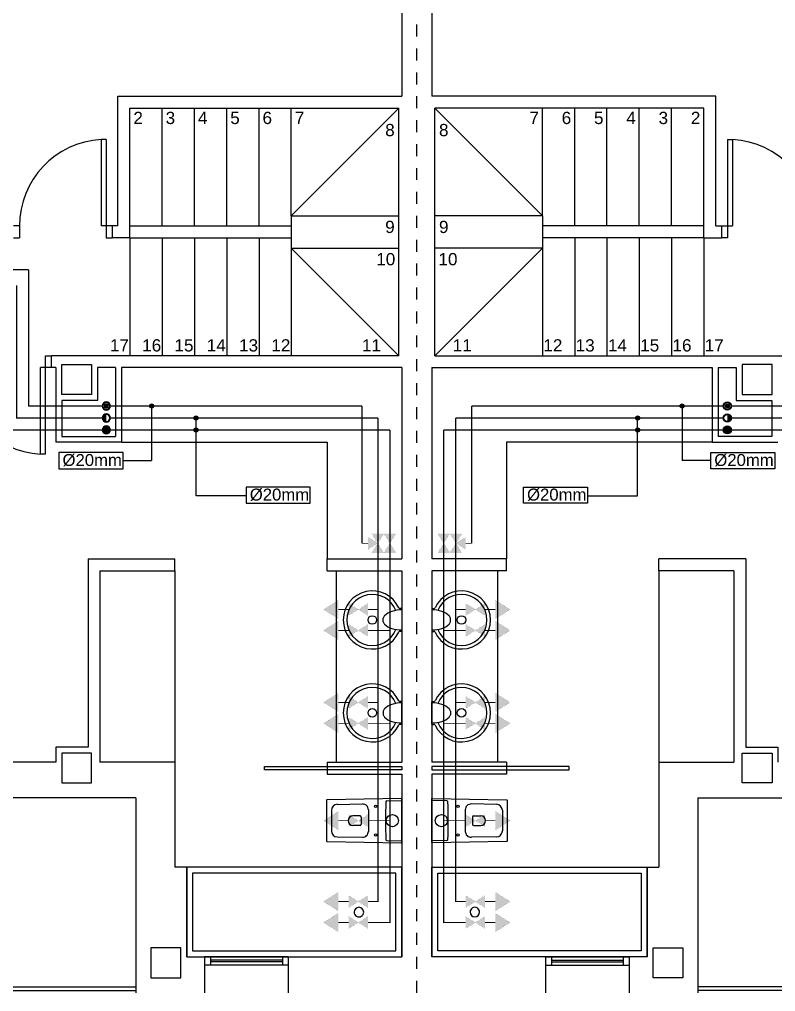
# Model space of a CAD drawing. Header units: millimetres. Extents: x 441156 to 441876, y 4514765 to 4515211.
# Drawn here: x 441442.66 to 441448.98, y 4515173.78 to 4515181.91 of the extents above; entities that cross this region are included whole.
import ezdxf
from ezdxf.enums import TextEntityAlignment as Align

# ---------------------------------------------------------------- set-up
doc = ezdxf.new("R2010")
doc.units = ezdxf.units.MM
doc.linetypes.add('CONTINUA', pattern=[0])
doc.linetypes.add('RAYITAS', pattern=[0.375, 0.25, -0.125])
for name, color, linetype in [('01_mono PRIMERA', 2, 'Continuous'), ('01_proyección', 4, 'RAYITAS'), ('01_textos', 7, 'Continuous'), ('INGIN CLIMATIZACION TEXTO', 7, 'Continuous'), ('INGIN FONTANERIA ACS', 10, 'Continuous'), ('INGIN FONTANERIA AGUA FRIA', 150, 'Continuous')]:
    doc.layers.add(name, color=color, linetype=linetype)
doc.styles.add('NIEVES2', font='sanss___.ttf')

# ---------------------------------------------------------------- blocks, each defined once
blk = doc.blocks.new('A$C065C7C63')
at = {"layer": '01_mono PRIMERA', "color": 254}
for p, q in [((9.7322, 12.075, 0), (9.7322, 10.5, 0)), ((9.9822, 12.075, 0), (9.9822, 10.5, 0)), ((7.3572, 10.5, 0), (9.7322, 10.5, 0)), ((7.3572, 9.415, 0), (7.3572, 10.5, 0)), ((12.3572, 10.5, 0), (9.9822, 10.5, 0)), ((12.3572, 9.415, 0), (12.3572, 10.5, 0)), ((7.4572, 10.4, 0), (9.7072, 10.4, 0)), ((7.4572, 9.315, 0), (7.4572, 10.4, 0)), ((7.7272, 9.415, 0), (7.7272, 10.4, 0)), ((7.9972, 9.415, 0), (7.9972, 10.4, 0)), ((8.2672, 9.415, 0), (8.2672, 10.4, 0)), ((8.5372, 9.415, 0), (8.5372, 10.4, 0)), ((8.8072, 9.5, 0), (8.8072, 10.4, 0)), ((8.8072, 9.5, 0), (9.7072, 10.4, 0)), ((9.7072, 8.33, 0), (9.7072, 10.4, 0)), ((12.2572, 10.4, 0), (10.0072, 10.4, 0)), ((10.9072, 9.5, 0), (10.0072, 10.4, 0)), ((10.0072, 8.33, 0), (10.0072, 10.4, 0)), ((10.9072, 9.5, 0), (10.9072, 10.4, 0)), ((11.1772, 9.415, 0), (11.1772, 10.4, 0)), ((11.4472, 9.415, 0), (11.4472, 10.4, 0)), ((11.7172, 9.415, 0), (11.7172, 10.4, 0)), ((11.9872, 9.415, 0), (11.9872, 10.4, 0)), ((12.2572, 9.315, 0), (12.2572, 10.4, 0)), ((7.2586, 10.1388, 0), (7.2171, 10.1388, 0)), ((7.2171, 10.1388, 0), (7.2171, 9.415, 0)), ((7.2586, 10.1388, 0), (7.2586, 9.315, 0)), ((12.4559, 10.1388, 0), (12.4973, 10.1388, 0)), ((12.4559, 10.1388, 0), (12.4559, 9.315, 0)), ((12.4973, 10.1388, 0), (12.4973, 9.415, 0)), ((8.8072, 9.5, 0), (8.8072, 8.33, 0)), ((8.8072, 9.5, 0), (9.7072, 9.5, 0)), ((10.9072, 9.5, 0), (10.0072, 9.5, 0)), ((10.9072, 9.5, 0), (10.9072, 8.33, 0)), ((6.5336, 9.415, 0), (6.4836, 9.415, 0)), ((6.5336, 9.415, 0), (6.5336, 9.315, 0)), ((7.3086, 9.415, 0), (7.2171, 9.415, 0)), ((7.3572, 9.415, 0), (7.3086, 9.415, 0)), ((7.3086, 9.415, 0), (7.3086, 9.315, 0)), ((7.4572, 9.415, 0), (8.8072, 9.415, 0)), ((12.2572, 9.415, 0), (10.9072, 9.415, 0)), ((12.3572, 9.415, 0), (12.4059, 9.415, 0)), ((12.4059, 9.415, 0), (12.4059, 9.315, 0)), ((12.4059, 9.415, 0), (12.4973, 9.415, 0)), ((6.4836, 9.315, 0), (6.5336, 9.315, 0)), ((7.2586, 9.315, 0), (7.3086, 9.315, 0)), ((7.4572, 9.315, 0), (7.3085, 9.315, 0)), ((7.4572, 9.315, 0), (7.4572, 8.33, 0)), ((7.4572, 9.315, 0), (8.8072, 9.315, 0)), ((7.7272, 9.315, 0), (7.7272, 8.33, 0)), ((7.9972, 9.315, 0), (7.9972, 8.33, 0)), ((8.2672, 9.315, 0), (8.2672, 8.33, 0)), ((8.5372, 9.315, 0), (8.5372, 8.33, 0)), ((8.8072, 9.315, 0), (8.8072, 9.23, 0)), ((10.9072, 9.315, 0), (10.9072, 9.23, 0)), ((12.2572, 9.315, 0), (10.9072, 9.315, 0)), ((11.1772, 9.315, 0), (11.1772, 8.33, 0)), ((11.4472, 9.315, 0), (11.4472, 8.33, 0)), ((11.7172, 9.315, 0), (11.7172, 8.33, 0)), ((11.9872, 9.315, 0), (11.9872, 8.33, 0)), ((12.2572, 9.315, 0), (12.2572, 8.33, 0)), ((12.2572, 9.315, 0), (12.4059, 9.315, 0)), ((12.4559, 9.315, 0), (12.4059, 9.315, 0)), ((8.8072, 9.23, 0), (9.7072, 9.23, 0)), ((8.8072, 9.23, 0), (9.7072, 8.33, 0)), ((10.9072, 9.23, 0), (10.0072, 9.23, 0)), ((10.9072, 9.23, 0), (10.0072, 8.33, 0)), ((6.751, 7.5062, 0), (6.751, 8.33, 0)), ((6.751, 8.33, 0), (6.801, 8.33, 0)), ((9.7072, 8.33, 0), (6.801, 8.33, 0)), ((6.801, 8.23, 0), (6.801, 8.33, 0)), ((10.0072, 8.33, 0), (12.9135, 8.33, 0)), ((6.801, 8.23, 0), (6.7096, 8.23, 0)), ((6.7096, 7.5062, 0), (6.7096, 8.23, 0)), ((6.8372, 8.23, 0), (6.801, 8.23, 0)), ((6.8372, 8.23, 0), (6.8372, 7.605, 0)), ((7.3372, 8.23, 0), (7.1872, 8.23, 0)), ((7.1872, 8.23, -0.0001), (7.1872, 7.955, 0)), ((7.3372, 8.23, 0), (7.3372, 7.655, 0)), ((9.7322, 8.23, 0), (7.3872, 8.23, 0)), ((7.3872, 8.23, 0), (7.3872, 7.605, 0)), ((9.7322, 8.23, 0), (9.7322, 6.63, 0)), ((9.9822, 8.23, 0), (9.9822, 6.63, 0)), ((9.9822, 8.23, 0), (12.3272, 8.23, 0)), ((12.3272, 8.23, 0), (12.3272, 7.605, 0)), ((12.3772, 8.23, 0), (12.5272, 8.23, 0)), ((12.3772, 8.23, 0), (12.3772, 7.655, 0)), ((12.5272, 8.23, -0.0001), (12.5272, 7.955, 0)), ((7.1872, 7.955, 0), (6.8872, 7.955, 0)), ((6.8872, 7.955, 0), (6.8872, 7.655, 0)), ((12.5272, 7.955, 0), (12.8272, 7.955, 0)), ((12.8272, 7.955, 0), (12.8272, 7.655, 0)), ((6.8872, 7.655, 0), (7.3372, 7.655, 0)), ((12.8272, 7.655, 0), (12.3772, 7.655, 0)), ((7.3872, 7.605, 0), (6.8372, 7.605, 0)), ((7.3872, 7.605, 0), (9.1072, 7.605, 0)), ((9.1072, 7.605, 0), (9.1072, 6.63, 0)), ((10.6072, 7.605, 0), (10.6072, 6.63, 0)), ((12.3272, 7.605, 0), (10.6072, 7.605, 0)), ((12.3272, 7.605, 0), (12.8772, 7.605, 0)), ((6.751, 7.5062, 0), (6.7096, 7.5062, 0)), ((7.1072, 6.63, 0), (7.8322, 6.63, 0)), ((7.8322, 6.53, 0), (7.8322, 6.63, 0)), ((9.1072, 6.63, 0), (9.7322, 6.63, 0)), ((9.1072, 6.53, 0), (9.1072, 6.63, 0)), ((10.6072, 6.63, 0), (9.9822, 6.63, 0)), ((10.6072, 6.53, 0), (10.6072, 6.63, 0)), ((12.6072, 6.63, 0), (11.8822, 6.63, 0)), ((11.8822, 6.53, 0), (11.8822, 6.63, 0)), ((7.2072, 6.53, 0), (7.2072, 4.93, 0)), ((7.2072, 6.53, 0), (7.8322, 6.53, 0)), ((7.8322, 6.53, 0), (7.8322, 4.93, 0)), ((9.1072, 6.53, 0), (9.7322, 6.53, 0)), ((9.1822, 6.53, 0), (9.1822, 4.93, 0)), ((9.7322, 6.53, 0), (9.7322, 4.93, 0)), ((9.9822, 6.53, 0), (9.9822, 4.93, 0)), ((9.9822, 6.53, 0), (9.9822, 4.93, 0)), ((10.6072, 6.53, 0), (9.9822, 6.53, 0)), ((10.5322, 6.53, 0), (10.5322, 4.93, 0)), ((11.8822, 6.53, 0), (11.8822, 4.93, 0)), ((12.5072, 6.53, 0), (11.8822, 6.53, 0)), ((12.5072, 6.53, 0), (12.5072, 4.93, 0)), ((9.7298, 6.2155, 0), (9.7154, 6.2147, 0)), ((9.7322, 6.2128, 0), (9.7322, 6.0248, 0)), ((9.9822, 6.2128, 0), (9.9822, 6.0248, 0)), ((9.9846, 6.2155, 0), (9.9991, 6.2147, 0)), ((9.5754, 6.1037, 0), (9.5753, 6.1339, 0)), ((10.139, 6.1037, 0), (10.1391, 6.1339, 0)), ((9.7298, 6.0221, 0), (9.7154, 6.0229, 0)), ((9.9846, 6.0221, 0), (9.9991, 6.0229, 0)), ((9.7298, 5.4379, 0), (9.7154, 5.4371, 0)), ((9.7322, 5.2472, 0), (9.7322, 5.4352, 0)), ((9.9822, 5.2472, 0), (9.9822, 5.4352, 0)), ((9.9846, 5.4379, 0), (9.9991, 5.4371, 0)), ((9.5754, 5.3563, 0), (9.5753, 5.3261, 0)), ((10.139, 5.3563, 0), (10.1391, 5.3261, 0)), ((9.7298, 5.2445, 0), (9.7154, 5.2453, 0)), ((9.9846, 5.2445, 0), (9.9991, 5.2453, 0)), ((6.8372, 4.93, 0), (6.4072, 4.93, 0)), ((7.8322, 4.93, 0), (7.2072, 4.93, 0)), ((7.8322, 4.93, 0), (7.8322, 4.05, 0)), ((9.1072, 4.93, 0), (9.7322, 4.93, 0)), ((9.1072, 4.93, 0), (9.1072, 4.8939, 0)), ((9.1072, 4.8939, 0), (9.1072, 4.866, 0)), ((10.6072, 4.93, 0), (9.9822, 4.93, 0)), ((10.6072, 4.93, 0), (10.6072, 4.8939, 0)), ((10.6072, 4.8939, 0), (10.6072, 4.866, 0)), ((11.8822, 4.93, 0), (12.5072, 4.93, 0)), ((11.8822, 4.93, 0), (11.8822, 4.05, 0)), ((9.1072, 4.866, 0), (9.1072, 4.83, 0)), ((9.1072, 4.83, 0), (9.7322, 4.83, 0)), ((9.7322, 4.83, 0), (9.7322, 3.3, 0)), ((9.9822, 4.83, 0), (9.9822, 3.3, 0)), ((10.6072, 4.83, 0), (9.9822, 4.83, 0)), ((10.6072, 4.866, 0), (10.6072, 4.83, 0)), ((7.5072, 4.63, 0), (6.4072, 4.63, 0)), ((7.5072, 4.63, 0), (7.5072, 3, 0)), ((9.1914, 4.5763, 0), (9.4014, 4.5796, 0)), ((9.6054, 4.606, 0), (9.7323, 4.6081, 0)), ((10.1091, 4.606, 0), (9.9821, 4.6081, 0)), ((10.523, 4.5763, 0), (10.313, 4.5796, 0)), ((12.2072, 4.63, 0), (13.3072, 4.63, 0)), ((12.2072, 4.63, 0), (12.2072, 3, 0)), ((9.1422, 4.5264, 0), (9.1422, 4.3536, 0)), ((9.3822, 4.48, 0), (9.3222, 4.48, 0)), ((9.4522, 4.5296, 0), (9.4522, 4.3504, 0)), ((10.2622, 4.5296, 0), (10.2622, 4.3504, 0)), ((10.3322, 4.48, 0), (10.3922, 4.48, 0)), ((10.5722, 4.5264, 0), (10.5722, 4.3536, 0)), ((9.3822, 4.4, 0), (9.3222, 4.4, 0)), ((9.3922, 4.47, 0), (9.3922, 4.41, 0)), ((10.3222, 4.47, 0), (10.3222, 4.41, 0)), ((10.3322, 4.4, 0), (10.3922, 4.4, 0)), ((9.1914, 4.3036, 0), (9.4014, 4.3004, 0)), ((9.6054, 4.274, 0), (9.7323, 4.2719, 0)), ((10.1091, 4.274, 0), (9.9821, 4.2719, 0)), ((10.523, 4.3036, 0), (10.313, 4.3004, 0)), ((7.9322, 3.3, 0), (8.0822, 3.3, 0)), ((8.7822, 3.3, 0), (8.0822, 3.3, 0)), ((8.0822, 3.3, 0), (8.0822, 3, 0)), ((8.1322, 3.3, 0), (8.1322, 3.23, 0)), ((8.7322, 3.272, 0), (8.1322, 3.272, 0)), ((8.7322, 3.258, 0), (8.1322, 3.258, 0)), ((8.7322, 3.3, 0), (8.7322, 3.23, 0)), ((8.7822, 3.3, 0), (9.7322, 3.3, 0)), ((8.7822, 3.3, 0), (8.7822, 3, 0)), ((10.9322, 3.3, 0), (9.9822, 3.3, 0)), ((10.9322, 3.3, 0), (10.9322, 3, 0)), ((10.9322, 3.3, 0), (11.6322, 3.3, 0)), ((10.9822, 3.3, 0), (10.9822, 3.23, 0)), ((10.9822, 3.272, 0), (11.5822, 3.272, 0)), ((10.9822, 3.258, 0), (11.5822, 3.258, 0)), ((11.5822, 3.3, 0), (11.5822, 3.23, 0)), ((11.6322, 3.3, 0), (11.6322, 3, 0)), ((11.7822, 3.3, 0), (11.6322, 3.3, 0)), ((8.7822, 3.23, 0), (8.0822, 3.23, 0)), ((10.9322, 3.23, 0), (11.6322, 3.23, 0)), ((2.0272, 3.02, 0), (7.5072, 3.02, 0)), ((2.0572, 3.05, 0), (7.5072, 3.05, 0)), ((17.6572, 3.05, 0), (12.2072, 3.05, 0)), ((17.6872, 3.02, 0), (12.2072, 3.02, 0))]:
    blk.add_line(p, q, dxfattribs=at)
for points in [[(7.1371, 8.005), (6.8871, 8.005), (6.8871, 8.255), (7.1371, 8.255), (7.1371, 8.005)], [(12.5774, 8.005), (12.8274, 8.005), (12.8274, 8.255), (12.5774, 8.255), (12.5774, 8.005)], [(6.8871, 4.755), (7.1371, 4.755), (7.1371, 5.005), (6.8871, 5.005), (6.8871, 4.755)], [(12.8274, 4.755), (12.5774, 4.755), (12.5774, 5.005), (12.8274, 5.005), (12.8274, 4.755)], [(7.6322, 3.125), (7.8822, 3.125), (7.8822, 3.375), (7.6322, 3.375), (7.6322, 3.125)], [(12.0822, 3.125), (11.8322, 3.125), (11.8322, 3.375), (12.0822, 3.375), (12.0822, 3.125)]]:
    blk.add_lwpolyline(points, close=True, dxfattribs=at)
for points in [[(7.1072, 6.63), (7.1072, 5.055), (6.8371, 5.055), (6.8371, 4.93)], [(12.6072, 6.63), (12.6072, 5.055), (12.8774, 5.055), (12.8774, 4.93)], [(7.9322, 3.3), (7.9322, 4.05), (7.8322, 4.05)], [(11.7822, 3.3), (11.7822, 4.05), (11.8822, 4.05)]]:
    blk.add_lwpolyline(points, dxfattribs=at)
at = {"layer": '01_mono PRIMERA', "color": 254, "elevation": 0}
for points in [[(8.5822, 4.8939), (9.7322, 4.8939), (9.7322, 4.866), (8.5822, 4.866)], [(11.1322, 4.8939), (9.9822, 4.8939), (9.9822, 4.866), (11.1322, 4.866)], [(9.7322, 4.05), (7.9322, 4.05), (7.9322, 3.3), (9.7322, 3.3)], [(9.6822, 4), (7.9822, 4), (7.9822, 3.35), (9.6822, 3.35)], [(9.9822, 4.05), (11.7822, 4.05), (11.7822, 3.3), (9.9822, 3.3)], [(10.0322, 4), (11.7322, 4), (11.7322, 3.35), (10.0322, 3.35)]]:
    blk.add_lwpolyline(points, close=True, dxfattribs=at)
at = {"layer": '01_mono PRIMERA', "color": 254, "elevation": 0, "flags": 128}
for points in [[(9.7322, 4.621, 0.414214), (9.7282, 4.625), (9.7272, 4.625), (9.1065, 4.615, 0.436396), (9.1022, 4.611), (9.1022, 4.269, 0.436396), (9.1065, 4.265), (9.7272, 4.255), (9.7282, 4.255, 0.414214), (9.7322, 4.259)], [(9.9822, 4.621, -0.414214), (9.9862, 4.625), (9.9872, 4.625), (10.6079, 4.615, -0.436396), (10.6122, 4.611), (10.6122, 4.269, -0.436396), (10.6079, 4.265), (9.9872, 4.255), (9.9862, 4.255, -0.414214), (9.9822, 4.259)]]:
    blk.add_lwpolyline(points, format="xyb", close=True, dxfattribs=at)
at = {"layer": '01_mono PRIMERA', "color": 254}
for centre, radius in [((9.4847, 6.1188, 0), 0.036), ((10.2297, 6.1188, 0), 0.036), ((9.4847, 5.3412, 0), 0.036), ((10.2297, 5.3412, 0), 0.036), ((9.5122, 4.56, 0), 0.01), ((10.2022, 4.56, 0), 0.01), ((9.6522, 4.44, 0), 0.051), ((10.0622, 4.44, 0), 0.051), ((9.5122, 4.3202, 0), 0.01), ((10.2022, 4.3202, 0), 0.01)]:
    blk.add_circle(centre, radius, dxfattribs=at)
for centre, radius, start, end in [((7.2586, 9.415, 0), 0.725, 93.27583, 180), ((12.4559, 9.415, 0), 0.725, 0, 86.72417), ((6.751, 8.23, 0), 0.725, 180, 266.72417), ((9.4847, 6.1188, 0), 0.243, 24.87491, 335.12509), ((10.2297, 6.1188, 0), 0.243, 204.87491, 155.12509), ((9.4847, 6.1188, 0), 0.2133, 22.06562, 338.05639), ((10.2297, 6.1188, 0), 0.2133, 201.94361, 157.93438), ((9.6899, 6.0536, 0), 0.1435, 106.81645, 135.69557), ((9.7292, 5.9234, 0), 0.2795, 89.38301, 106.81645), ((9.7162, 6.2275, 0), 0.0128, 210.52909, 266.21401), ((9.7295, 6.2128, 0), 0.0027, 360, 83.31595), ((9.9849, 6.2128, 0), 0.0027, 96.68405, 180), ((9.9852, 5.9234, 0), 0.2795, 73.18355, 90.61699), ((9.9982, 6.2275, 0), 0.0128, 273.78599, 329.47091), ((10.0246, 6.0536, 0), 0.1435, 44.30443, 73.18355), ((9.6228, 6.119, 0), 0.0498, 135.69557, 162.59035), ((9.6228, 6.119, 0), 0.0498, 197.95324, 224.30443), ((10.0916, 6.119, 0), 0.0498, 17.40965, 44.30443), ((10.0916, 6.119, 0), 0.0498, 315.69557, 342.04676), ((9.6899, 6.1845, 0), 0.1435, 224.30443, 253.18355), ((9.7292, 6.3146, 0), 0.2795, 253.18355, 270.61699), ((9.7162, 6.0101, 0), 0.0128, 93.78599, 149.47091), ((9.7295, 6.0248, 0), 0.0027, 276.68405, 360), ((9.9852, 6.3146, 0), 0.2795, 269.38301, 286.81645), ((9.9849, 6.0248, 0), 0.0027, 180, 263.31595), ((9.9982, 6.0101, 0), 0.0128, 30.52909, 86.21401), ((10.0246, 6.1845, 0), 0.1435, 286.81645, 315.69557), ((9.4847, 5.3412, 0), 0.243, 24.87491, 335.12509), ((9.4847, 5.3412, 0), 0.2133, 21.94361, 337.93438), ((10.2297, 5.3412, 0), 0.243, 204.87491, 155.12509), ((10.2297, 5.3412, 0), 0.2133, 202.06562, 158.05639), ((9.6228, 5.341, 0), 0.0498, 135.69557, 162.04676), ((9.6899, 5.2755, 0), 0.1435, 106.81645, 135.69557), ((9.7292, 5.1453, 0), 0.2795, 89.38301, 106.81645), ((9.7162, 5.4499, 0), 0.0128, 210.52909, 266.21401), ((9.7295, 5.4352, 0), 0.0027, 0, 83.31595), ((9.9849, 5.4352, 0), 0.0027, 96.68405, 180), ((9.9852, 5.1453, 0), 0.2795, 73.18355, 90.61699), ((9.9982, 5.4499, 0), 0.0128, 273.78599, 329.47091), ((10.0246, 5.2755, 0), 0.1435, 44.30443, 73.18355), ((10.0916, 5.341, 0), 0.0498, 17.95324, 44.30443), ((9.6228, 5.341, 0), 0.0498, 197.40965, 224.30443), ((9.6899, 5.4064, 0), 0.1435, 224.30443, 253.18355), ((10.0246, 5.4064, 0), 0.1435, 286.81645, 315.69557), ((10.0916, 5.341, 0), 0.0498, 315.69557, 342.59035), ((9.7292, 5.5366, 0), 0.2795, 253.18355, 270.61699), ((9.7162, 5.2325, 0), 0.0128, 93.78599, 149.47091), ((9.7295, 5.2472, 0), 0.0027, 276.68405, 0), ((9.9852, 5.5366, 0), 0.2795, 269.38301, 286.81645), ((9.9849, 5.2472, 0), 0.0027, 180, 263.31595), ((9.9982, 5.2325, 0), 0.0128, 30.52909, 86.21401), ((9.1922, 4.5264, 0), 0.05, 90.92405, 180), ((9.4022, 4.5296, 0), 0.05, 360, 90.92405), ((12.5764, 4.44, 0), 2.9822, 176.93593, 183.06407), ((9.6055, 4.599, 0), 0.007, 90.92405, 176.93593), ((10.109, 4.599, 0), 0.007, 3.06407, 89.07595), ((7.138, 4.44, 0), 2.9822, 356.93593, 3.06407), ((10.3122, 4.5296, 0), 0.05, 89.07595, 180), ((10.5222, 4.5264, 0), 0.05, 0, 89.07595), ((9.3222, 4.44, 0), 0.04, 90, 270), ((9.3822, 4.47, 0), 0.01, 360, 90), ((10.3322, 4.47, 0), 0.01, 90, 180), ((10.3922, 4.44, 0), 0.04, 270, 90), ((9.3822, 4.41, 0), 0.01, 270, 360), ((10.3322, 4.41, 0), 0.01, 180, 270), ((9.1922, 4.3536, 0), 0.05, 180, 269.07595), ((9.4022, 4.3504, 0), 0.05, 269.07595, 360), ((10.3122, 4.3504, 0), 0.05, 180, 270.92405), ((10.5222, 4.3536, 0), 0.05, 270.92405, 0), ((9.6055, 4.281, 0), 0.007, 183.06407, 269.07595), ((10.109, 4.281, 0), 0.007, 270.92405, 356.93593), ((9.3725, 3.675, 0), 0.04, 0.01371, 180.01371), ((9.3725, 3.675, 0), 0.04, 180.01371, 0.01371), ((10.3419, 3.675, 0), 0.04, 359.98629, 179.98629), ((10.3419, 3.675, 0), 0.04, 179.98629, 359.98629)]:
    blk.add_arc(centre, radius, start, end, dxfattribs=at)
at = {"layer": '01_mono PRIMERA', "color": 254, "style": 'NIEVES2'}
for s, height, p in [('2', 0.1026, (7.5261, 10.2678, 0)), ('3', 0.1026, (7.7961, 10.2678, 0)), ('4', 0.1026, (8.0661, 10.2678, 0)), ('5', 0.1026, (8.3361, 10.2678, 0)), ('6', 0.1026, (8.6061, 10.2678, 0)), ('7', 0.1026, (8.8761, 10.2678, 0)), ('7', 0.1026, (10.8383, 10.2678, 0)), ('6', 0.1026, (11.1083, 10.2678, 0)), ('5', 0.1026, (11.3783, 10.2678, 0)), ('4', 0.1026, (11.6483, 10.2678, 0)), ('3', 0.1026, (11.9183, 10.2678, 0)), ('2', 0.1026, (12.1883, 10.2678, 0)), ('8', 0.1026, (9.6321, 10.1664, 0)), ('8', 0.1026, (10.0823, 10.1664, 0)), ('9', 0.1026, (9.6321, 9.3561, 0)), ('9', 0.1026, (10.0823, 9.3561, 0)), ('10', 0.10256, (9.5971, 9.0861, 0)), ('10', 0.10256, (10.1173, 9.0861, 0)), ('17', 0.10256, (7.3697, 8.365, 0)), ('16', 0.10256, (7.6397, 8.365, 0)), ('15', 0.10256, (7.9097, 8.365, 0)), ('14', 0.10256, (8.1797, 8.365, 0)), ('13', 0.10256, (8.4497, 8.365, 0)), ('12', 0.10256, (8.7197, 8.365, 0)), ('11', 0.10256, (9.478, 8.365, 0)), ('11', 0.10256, (10.2364, 8.365, 0)), ('12', 0.10256, (10.9947, 8.365, 0)), ('13', 0.10256, (11.2647, 8.365, 0)), ('14', 0.10256, (11.5347, 8.365, 0)), ('15', 0.10256, (11.8047, 8.365, 0)), ('16', 0.10256, (12.0747, 8.365, 0)), ('17', 0.10256, (12.3447, 8.365, 0))]:
    blk.add_text(s, height=height, dxfattribs=at).set_placement(p, align=Align.CENTER)
blk = doc.blocks.new('LLAVE DE CORTE')
at = {"layer": 'INGIN FONTANERIA AGUA FRIA'}
h = blk.add_hatch(color=256, dxfattribs=at)
h.dxf.hatch_style = 1
h.paths.add_polyline_path([(52.208, 49.627), (52.208, 49.94), (52.455, 49.784)])
h = blk.add_hatch(color=256, dxfattribs=at)
h.dxf.hatch_style = 1
h.paths.add_polyline_path([(52.703, 49.627), (52.703, 49.94), (52.455, 49.784)])
at = {"layer": 'INGIN FONTANERIA AGUA FRIA', "ltscale": 0.01}
for points, const_width in [([(52.208, 49.784), (52.05, 49.784)], 0.02), ([(52.208, 49.627), (52.208, 49.94), (52.455, 49.784), (52.208, 49.627)], 0.0015), ([(52.703, 49.627), (52.703, 49.94), (52.455, 49.784), (52.703, 49.627)], 0.0015), ([(52.703, 49.784), (52.861, 49.784)], 0.02)]:
    blk.add_lwpolyline(points, dxfattribs=dict(at, const_width=const_width))
blk = doc.blocks.new('3 VIAS')
at = {"layer": 'INGIN FONTANERIA ACS'}
h = blk.add_hatch(color=256, dxfattribs=at)
h.dxf.hatch_style = 1
h.paths.add_polyline_path([(52.612, 48.832), (52.299, 48.832), (52.455, 48.584)])
h = blk.add_hatch(color=256, dxfattribs=at)
h.dxf.hatch_style = 1
h.paths.add_polyline_path([(52.208, 48.427), (52.208, 48.74), (52.455, 48.584)])
h = blk.add_hatch(color=256, dxfattribs=at)
h.dxf.hatch_style = 1
h.paths.add_polyline_path([(52.703, 48.427), (52.703, 48.74), (52.455, 48.584)])
at = {"layer": 'INGIN FONTANERIA ACS', "ltscale": 0.01}
for points, const_width in [([(52.612, 48.832), (52.299, 48.832), (52.455, 48.584), (52.612, 48.832)], 0.0015), ([(52.456, 48.832), (52.456, 48.99)], 0.02), ([(52.208, 48.584), (52.05, 48.584)], 0.02), ([(52.208, 48.427), (52.208, 48.74), (52.455, 48.584), (52.208, 48.427)], 0.0015), ([(52.703, 48.427), (52.703, 48.74), (52.455, 48.584), (52.703, 48.427)], 0.0015), ([(52.703, 48.584), (52.861, 48.584)], 0.02)]:
    blk.add_lwpolyline(points, dxfattribs=dict(at, const_width=const_width))
blk = doc.blocks.new('MONTANTE AF')
at = {"layer": 'INGIN FONTANERIA AGUA FRIA', "ltscale": 0.01}
h = blk.add_hatch(color=256, dxfattribs=at)
h.dxf.hatch_style = 1
edge = h.paths.add_edge_path()
edge.add_arc((52.455, 53.384), 0.222, 0, 360)
edge = h.paths.add_edge_path(flags=17)
edge.add_arc((52.455, 53.384), 0.192, 0, 360)
h = blk.add_hatch(color=256, dxfattribs=at)
h.dxf.hatch_style = 1
edge = h.paths.add_edge_path()
edge.add_arc((52.455, 53.384), 0.192, 0, 360)
for radius in [0.222, 0.192]:
    blk.add_circle((52.455, 53.384), radius, dxfattribs=at)
blk = doc.blocks.new('MONTANTE ACS')
at = {"layer": 'INGIN FONTANERIA ACS', "ltscale": 0.01}
h = blk.add_hatch(color=256, dxfattribs=at)
h.dxf.hatch_style = 1
edge = h.paths.add_edge_path()
edge.add_arc((52.455, 52.184), 0.222, 0, 360)
edge = h.paths.add_edge_path(flags=17)
edge.add_arc((52.455, 52.184), 0.192, 0, 360)
h = blk.add_hatch(color=256, dxfattribs=at)
h.dxf.hatch_style = 1
edge = h.paths.add_edge_path()
edge.add_line((52.455, 51.992), (52.455, 52.376))
edge.add_arc((52.455, 52.184), 0.192, 90, 270)
for radius in [0.222, 0.192]:
    blk.add_circle((52.455, 52.184), radius, dxfattribs=at)
blk = doc.blocks.new('MONTANTE RACS')
at = {"layer": 'INGIN FONTANERIA ACS', "ltscale": 0.01}
h = blk.add_hatch(color=86, dxfattribs=at)
h.dxf.hatch_style = 1
edge = h.paths.add_edge_path()
edge.add_arc((52.455, 50.984), 0.222, 0, 360)
edge = h.paths.add_edge_path(flags=17)
edge.add_arc((52.455, 50.984), 0.192, 0, 360)
h = blk.add_hatch(color=86, dxfattribs=at)
h.dxf.hatch_style = 1
edge = h.paths.add_edge_path()
edge.add_arc((52.455, 50.984), 0.105, 0, 360)
at = {"layer": 'INGIN FONTANERIA ACS', "color": 86, "ltscale": 0.01}
for radius in [0.222, 0.192, 0.105]:
    blk.add_circle((52.455, 50.984), radius, dxfattribs=at)

msp = doc.modelspace()

# ---------------------------------------------------------------- hatches: boundary and pattern name
at = {"layer": 'INGIN CLIMATIZACION TEXTO', "linetype": 'Continuous', "ltscale": 0.5}
h = msp.add_hatch(color=2, dxfattribs=at)
edge = h.paths.add_edge_path()
edge.add_arc((441443.7650274, 4515178.67432733), 0.016875, 0, 360)
h = msp.add_hatch(color=2, dxfattribs=at)
edge = h.paths.add_edge_path()
edge.add_arc((441448.20214947, 4515178.67432733), 0.016875, 0, 360)
h = msp.add_hatch(color=2, dxfattribs=at)
edge = h.paths.add_edge_path()
edge.add_arc((441444.13724957, 4515178.57432733), 0.016875, 0, 360)
h = msp.add_hatch(color=2, dxfattribs=at)
edge = h.paths.add_edge_path()
edge.add_arc((441447.8299273, 4515178.57432733), 0.016875, 0, 360)
h = msp.add_hatch(color=2, dxfattribs=at)
edge = h.paths.add_edge_path()
edge.add_arc((441444.13724957, 4515178.47432733), 0.016875, 0, 360)
h = msp.add_hatch(color=2, dxfattribs=at)
edge = h.paths.add_edge_path()
edge.add_arc((441447.8299273, 4515178.47432733), 0.016875, 0, 360)
at = {"layer": 'INGIN FONTANERIA AGUA FRIA'}
h = msp.add_hatch(color=10, dxfattribs=at)
h.dxf.hatch_style = 1
h.paths.add_polyline_path([(441445.32672407, 4515177.04936132), (441445.32672407, 4515176.89473858), (441445.20435052, 4515176.97184612)])
h = msp.add_hatch(color=10, dxfattribs=at)
h.dxf.hatch_style = 1
h.paths.add_polyline_path([(441445.41266817, 4515177.02359086), (441445.41266817, 4515176.92050904), (441445.49425054, 4515176.97191406)])
h = msp.add_hatch(color=10, dxfattribs=at)
h.dxf.hatch_style = 1
h.paths.add_polyline_path([(441445.5758329, 4515177.02359086), (441445.5758329, 4515176.92050904), (441445.49425054, 4515176.97191406)])
h = msp.add_hatch(color=10, dxfattribs=at)
h.dxf.hatch_style = 1
h.paths.add_polyline_path([(441446.39134397, 4515177.02359086), (441446.39134397, 4515176.92050904), (441446.47292633, 4515176.97191406)])
h = msp.add_hatch(color=10, dxfattribs=at)
h.dxf.hatch_style = 1
h.paths.add_polyline_path([(441446.5545087, 4515177.02359086), (441446.5545087, 4515176.92050904), (441446.47292633, 4515176.97191406)])
h = msp.add_hatch(color=10, dxfattribs=at)
h.dxf.hatch_style = 1
h.paths.add_polyline_path([(441446.6404528, 4515177.04936132), (441446.6404528, 4515176.89473858), (441446.76282635, 4515176.97184612)])
h = msp.add_hatch(color=256, dxfattribs=at)
h.dxf.hatch_style = 1
h.paths.add_polyline_path([(441445.32672407, 4515176.87413733), (441445.32672407, 4515176.71951459), (441445.20435052, 4515176.79662213)])
h = msp.add_hatch(color=256, dxfattribs=at)
h.dxf.hatch_style = 1
h.paths.add_polyline_path([(441445.41266817, 4515176.84836687), (441445.41266817, 4515176.74528504), (441445.49425054, 4515176.79669007)])
h = msp.add_hatch(color=256, dxfattribs=at)
h.dxf.hatch_style = 1
h.paths.add_polyline_path([(441445.5758329, 4515176.84836687), (441445.5758329, 4515176.74528504), (441445.49425054, 4515176.79669007)])
h = msp.add_hatch(color=256, dxfattribs=at)
h.dxf.hatch_style = 1
h.paths.add_polyline_path([(441446.39134397, 4515176.84836687), (441446.39134397, 4515176.74528504), (441446.47292633, 4515176.79669007)])
h = msp.add_hatch(color=256, dxfattribs=at)
h.dxf.hatch_style = 1
h.paths.add_polyline_path([(441446.5545087, 4515176.84836687), (441446.5545087, 4515176.74528504), (441446.47292633, 4515176.79669007)])
h = msp.add_hatch(color=256, dxfattribs=at)
h.dxf.hatch_style = 1
h.paths.add_polyline_path([(441446.6404528, 4515176.87413733), (441446.6404528, 4515176.71951459), (441446.76282635, 4515176.79662213)])
h = msp.add_hatch(color=10, dxfattribs=at)
h.dxf.hatch_style = 1
h.paths.add_polyline_path([(441445.32672407, 4515176.27175615), (441445.32672407, 4515176.11713341), (441445.20435052, 4515176.19424095)])
h = msp.add_hatch(color=10, dxfattribs=at)
h.dxf.hatch_style = 1
h.paths.add_polyline_path([(441446.6404528, 4515176.27175615), (441446.6404528, 4515176.11713341), (441446.76282635, 4515176.19424095)])
h = msp.add_hatch(color=10, dxfattribs=at)
h.dxf.hatch_style = 1
h.paths.add_polyline_path([(441445.41266817, 4515176.24598569), (441445.41266817, 4515176.14290386), (441445.49425054, 4515176.19430889)])
h = msp.add_hatch(color=10, dxfattribs=at)
h.dxf.hatch_style = 1
h.paths.add_polyline_path([(441445.5758329, 4515176.24598569), (441445.5758329, 4515176.14290386), (441445.49425054, 4515176.19430889)])
h = msp.add_hatch(color=10, dxfattribs=at)
h.dxf.hatch_style = 1
h.paths.add_polyline_path([(441446.39134397, 4515176.24598569), (441446.39134397, 4515176.14290386), (441446.47292633, 4515176.19430889)])
h = msp.add_hatch(color=10, dxfattribs=at)
h.dxf.hatch_style = 1
h.paths.add_polyline_path([(441446.5545087, 4515176.24598569), (441446.5545087, 4515176.14290386), (441446.47292633, 4515176.19430889)])
h = msp.add_hatch(color=256, dxfattribs=at)
h.dxf.hatch_style = 1
h.paths.add_polyline_path([(441445.32672407, 4515176.09653215), (441445.32672407, 4515175.94190941), (441445.20435052, 4515176.01901695)])
h = msp.add_hatch(color=256, dxfattribs=at)
h.dxf.hatch_style = 1
h.paths.add_polyline_path([(441445.41266817, 4515176.0707617), (441445.41266817, 4515175.96767987), (441445.49425054, 4515176.0190849)])
h = msp.add_hatch(color=256, dxfattribs=at)
h.dxf.hatch_style = 1
h.paths.add_polyline_path([(441445.5758329, 4515176.0707617), (441445.5758329, 4515175.96767987), (441445.49425054, 4515176.0190849)])
h = msp.add_hatch(color=256, dxfattribs=at)
h.dxf.hatch_style = 1
h.paths.add_polyline_path([(441446.39134397, 4515176.0707617), (441446.39134397, 4515175.96767987), (441446.47292633, 4515176.0190849)])
h = msp.add_hatch(color=256, dxfattribs=at)
h.dxf.hatch_style = 1
h.paths.add_polyline_path([(441446.5545087, 4515176.0707617), (441446.5545087, 4515175.96767987), (441446.47292633, 4515176.0190849)])
h = msp.add_hatch(color=256, dxfattribs=at)
h.dxf.hatch_style = 1
h.paths.add_polyline_path([(441446.6404528, 4515176.09653215), (441446.6404528, 4515175.94190941), (441446.76282635, 4515176.01901695)])
h = msp.add_hatch(color=256, dxfattribs=at)
h.dxf.hatch_style = 1
h.paths.add_polyline_path([(441445.32672407, 4515175.28274291), (441445.32672407, 4515175.12812017), (441445.20435052, 4515175.20522771)])
h = msp.add_hatch(color=256, dxfattribs=at)
h.dxf.hatch_style = 1
h.paths.add_polyline_path([(441445.41266817, 4515175.25697245), (441445.41266817, 4515175.15389062), (441445.49425054, 4515175.20529565)])
h = msp.add_hatch(color=256, dxfattribs=at)
h.dxf.hatch_style = 1
h.paths.add_polyline_path([(441445.5758329, 4515175.25697245), (441445.5758329, 4515175.15389062), (441445.49425054, 4515175.20529565)])
h = msp.add_hatch(color=256, dxfattribs=at)
h.dxf.hatch_style = 1
h.paths.add_polyline_path([(441446.39134397, 4515175.25697245), (441446.39134397, 4515175.15389062), (441446.47292633, 4515175.20529565)])
h = msp.add_hatch(color=256, dxfattribs=at)
h.dxf.hatch_style = 1
h.paths.add_polyline_path([(441446.5545087, 4515175.25697245), (441446.5545087, 4515175.15389062), (441446.47292633, 4515175.20529565)])
h = msp.add_hatch(color=256, dxfattribs=at)
h.dxf.hatch_style = 1
h.paths.add_polyline_path([(441446.6404528, 4515175.28274291), (441446.6404528, 4515175.12812017), (441446.76282635, 4515175.20522771)])
h = msp.add_hatch(color=10, dxfattribs=at)
h.dxf.hatch_style = 1
h.paths.add_polyline_path([(441445.32672407, 4515174.60556193), (441445.32672407, 4515174.45093919), (441445.20435052, 4515174.52804673)])
h = msp.add_hatch(color=10, dxfattribs=at)
h.dxf.hatch_style = 1
h.paths.add_polyline_path([(441445.41266817, 4515174.57979147), (441445.41266817, 4515174.47670964), (441445.49425054, 4515174.52811467)])
h = msp.add_hatch(color=10, dxfattribs=at)
h.dxf.hatch_style = 1
h.paths.add_polyline_path([(441445.5758329, 4515174.57979147), (441445.5758329, 4515174.47670964), (441445.49425054, 4515174.52811467)])
h = msp.add_hatch(color=10, dxfattribs=at)
h.dxf.hatch_style = 1
h.paths.add_polyline_path([(441446.39134397, 4515174.57979147), (441446.39134397, 4515174.47670964), (441446.47292633, 4515174.52811467)])
h = msp.add_hatch(color=10, dxfattribs=at)
h.dxf.hatch_style = 1
h.paths.add_polyline_path([(441446.5545087, 4515174.57979147), (441446.5545087, 4515174.47670964), (441446.47292633, 4515174.52811467)])
h = msp.add_hatch(color=10, dxfattribs=at)
h.dxf.hatch_style = 1
h.paths.add_polyline_path([(441446.6404528, 4515174.60556193), (441446.6404528, 4515174.45093919), (441446.76282635, 4515174.52804673)])
h = msp.add_hatch(color=256, dxfattribs=at)
h.dxf.hatch_style = 1
h.paths.add_polyline_path([(441445.32672407, 4515174.43033793), (441445.32672407, 4515174.27571519), (441445.20435052, 4515174.35282273)])
h = msp.add_hatch(color=256, dxfattribs=at)
h.dxf.hatch_style = 1
h.paths.add_polyline_path([(441445.41266817, 4515174.40456748), (441445.41266817, 4515174.30148565), (441445.49425054, 4515174.35289068)])
h = msp.add_hatch(color=256, dxfattribs=at)
h.dxf.hatch_style = 1
h.paths.add_polyline_path([(441445.5758329, 4515174.40456748), (441445.5758329, 4515174.30148565), (441445.49425054, 4515174.35289068)])
h = msp.add_hatch(color=256, dxfattribs=at)
h.dxf.hatch_style = 1
h.paths.add_polyline_path([(441446.39134397, 4515174.40456748), (441446.39134397, 4515174.30148565), (441446.47292633, 4515174.35289068)])
h = msp.add_hatch(color=256, dxfattribs=at)
h.dxf.hatch_style = 1
h.paths.add_polyline_path([(441446.5545087, 4515174.40456748), (441446.5545087, 4515174.30148565), (441446.47292633, 4515174.35289068)])
h = msp.add_hatch(color=256, dxfattribs=at)
h.dxf.hatch_style = 1
h.paths.add_polyline_path([(441446.6404528, 4515174.43033793), (441446.6404528, 4515174.27571519), (441446.76282635, 4515174.35282273)])

# ---------------------------------------------------------------- linework, layer by layer
at = {"layer": '01_proyección', "color": 10, "ltscale": 0.25}
msp.add_line((441445.98358844, 4515169.76543466, -0.00000353), (441445.98358844, 4515184.86543465, -0.00000302), dxfattribs=at)
at = {"layer": 'INGIN CLIMATIZACION TEXTO', "color": 2, "linetype": 'Continuous', "ltscale": 0.5}
for p, q in [((441443.7650274, 4515178.67432733, -0.00000053), (441443.7650274, 4515178.21730992, -0.00000053)), ((441448.20214947, 4515178.67432733, -0.00000053), (441448.20214947, 4515178.21730992, -0.00000053)), ((441444.13724957, 4515177.92320875, -0.00000053), (441444.13724957, 4515178.57432733, -0.00000053)), ((441447.8299273, 4515177.92320875, -0.00000053), (441447.8299273, 4515178.57432733, -0.00000053)), ((441443.52622813, 4515178.21730992, -0.00000053), (441443.7650274, 4515178.21730992, -0.00000053)), ((441448.44094874, 4515178.21730992, -0.00000053), (441448.20214947, 4515178.21730992, -0.00000053))]:
    msp.add_line(p, q, dxfattribs=at)
at = {"layer": 'INGIN CLIMATIZACION TEXTO', "color": 2, "linetype": 'Continuous', "ltscale": 0.5, "elevation": -0.00000053}
for points in [[(441442.98958282, 4515178.14957091), (441443.52622813, 4515178.14957091), (441443.52622813, 4515178.28504893), (441442.98958282, 4515178.28504893)], [(441448.97759405, 4515178.14957091), (441448.44094874, 4515178.14957091), (441448.44094874, 4515178.28504893), (441448.97759405, 4515178.28504893)], [(441444.55587969, 4515177.86046974), (441445.092525, 4515177.86046974), (441445.092525, 4515177.99594776), (441444.55587969, 4515177.99594776)], [(441447.41129718, 4515177.86046974), (441446.87465187, 4515177.86046974), (441446.87465187, 4515177.99594776), (441447.41129718, 4515177.99594776)]]:
    msp.add_lwpolyline(points, close=True, dxfattribs=at)
for points in [[(441444.55587969, 4515177.92320875), (441444.13724957, 4515177.92320875)], [(441447.41129718, 4515177.92320875), (441447.8299273, 4515177.92320875)]]:
    msp.add_lwpolyline(points, dxfattribs=at)
at = {"layer": 'INGIN CLIMATIZACION TEXTO', "color": 2, "linetype": 'Continuous', "ltscale": 0.5}
for centre in [(441443.7650274, 4515178.67432733, -0.00000053), (441448.20214947, 4515178.67432733, -0.00000053), (441444.13724957, 4515178.57432733, -0.00000053), (441447.8299273, 4515178.57432733, -0.00000053), (441444.13724957, 4515178.47432733, -0.00000053), (441447.8299273, 4515178.47432733, -0.00000053)]:
    msp.add_circle(centre, 0.016875, dxfattribs=at)
at = {"layer": 'INGIN FONTANERIA ACS', "color": 86, "linetype": 'CONTINUA', "ltscale": 3, "const_width": 0.01, "elevation": -0.00000053}
for points in [[(441440.45845413, 4515179.81559147), (441442.73623115, 4515179.81559147)], [(441443.35733148, 4515178.67432733), (441442.73623115, 4515178.67432733), (441442.73623115, 4515179.81559147)], [(441448.61447106, 4515178.67432733), (441449.23094572, 4515178.67432733), (441449.23094572, 4515179.81559147)], [(441443.42080508, 4515178.67432733), (441445.52481024, 4515178.67432733)], [(441445.52481024, 4515177.52583538), (441445.52481024, 4515178.67432733)], [(441446.44236663, 4515177.52583538), (441446.44236663, 4515178.67432733)], [(441448.54637179, 4515178.67432733), (441446.44236663, 4515178.67432733)]]:
    msp.add_lwpolyline(points, dxfattribs=at)
at = {"layer": 'INGIN FONTANERIA ACS', "linetype": 'CONTINUA', "ltscale": 3, "const_width": 0.01, "elevation": -0.00000053}
for points in [[(441443.35270582, 4515178.57432733), (441442.63623115, 4515178.57432733), (441442.63623115, 4515179.68357351)], [(441448.61447106, 4515178.57432733), (441449.33094572, 4515178.57432733), (441449.33094572, 4515179.68357351)], [(441443.42080508, 4515178.57432733), (441445.65858649, 4515178.57432733)], [(441448.54637179, 4515178.57432733), (441446.30859039, 4515178.57432733)]]:
    msp.add_lwpolyline(points, dxfattribs=at)
at = {"layer": 'INGIN FONTANERIA ACS', "linetype": 'CONTINUA', "ltscale": 3, "elevation": -0.00000053}
msp.add_lwpolyline([(441446.39134397, 4515174.52825056, 0.00723936, 0.00723936, 0), (441446.30859039, 4515174.52825056, 0.01, 0.01, 0), (441446.30859039, 4515178.57432733, 0.01, 0.01, 0)], format="xyseb", dxfattribs=at)
at = {"layer": 'INGIN FONTANERIA AGUA FRIA', "const_width": 0.01, "elevation": -0.00000053}
for points in [[(441443.35270582, 4515178.47432733), (441442.53623115, 4515178.47432733), (441442.53623115, 4515179.58357351)], [(441448.61447106, 4515178.47432733), (441449.43094572, 4515178.47432733), (441449.43094572, 4515179.58357351)], [(441443.42080508, 4515178.47432733), (441445.75858648, 4515178.47432733)], [(441445.75858648, 4515176.80406214), (441445.75858648, 4515178.47432733)], [(441446.20859039, 4515176.80406214), (441446.20859039, 4515178.47432733)], [(441448.54637179, 4515178.47432733), (441446.20859039, 4515178.47432733)]]:
    msp.add_lwpolyline(points, dxfattribs=at)
at = {"layer": 'INGIN FONTANERIA AGUA FRIA', "color": 10, "ltscale": 0.01, "elevation": -0.00000053}
msp.add_lwpolyline([(441445.5758329, 4515174.52825056, 0.00723936, 0.00723936, 0), (441445.65858649, 4515174.52825056, 0.01, 0.01, 0), (441445.65858649, 4515178.57432733, 0.01, 0.01, 0)], format="xyseb", dxfattribs=at)
for points, const_width in [([(441445.32672407, 4515177.04936132), (441445.32672407, 4515176.89473858), (441445.20435052, 4515176.97184612), (441445.32672407, 4515177.04936132)], 0.00074113), ([(441445.41266817, 4515177.02359086), (441445.41266817, 4515176.92050904), (441445.49425054, 4515176.97191406), (441445.41266817, 4515177.02359086)], 0.00049409), ([(441445.5758329, 4515177.02359086), (441445.5758329, 4515176.92050904), (441445.49425054, 4515176.97191406), (441445.5758329, 4515177.02359086)], 0.00049409), ([(441446.39134397, 4515177.02359086), (441446.39134397, 4515176.92050904), (441446.47292633, 4515176.97191406), (441446.39134397, 4515177.02359086)], 0.00049409), ([(441446.5545087, 4515177.02359086), (441446.5545087, 4515176.92050904), (441446.47292633, 4515176.97191406), (441446.5545087, 4515177.02359086)], 0.00049409), ([(441446.6404528, 4515177.04936132), (441446.6404528, 4515176.89473858), (441446.76282635, 4515176.97184612), (441446.6404528, 4515177.04936132)], 0.00074113), ([(441445.41266817, 4515176.97204995), (441445.32672407, 4515176.97204995)], 0.00723936), ([(441445.5758329, 4515176.97204995), (441445.65858649, 4515176.97204995)], 0.00723936), ([(441446.39134397, 4515176.97204995), (441446.30859039, 4515176.97204995)], 0.00723936), ([(441446.5545087, 4515176.97204995), (441446.6404528, 4515176.97204995)], 0.00723936), ([(441445.32672407, 4515176.27175615), (441445.32672407, 4515176.11713341), (441445.20435052, 4515176.19424095), (441445.32672407, 4515176.27175615)], 0.00074113), ([(441446.6404528, 4515176.27175615), (441446.6404528, 4515176.11713341), (441446.76282635, 4515176.19424095), (441446.6404528, 4515176.27175615)], 0.00074113), ([(441445.41266817, 4515176.19444478), (441445.32672407, 4515176.19444478)], 0.00723936), ([(441445.41266817, 4515176.24598569), (441445.41266817, 4515176.14290386), (441445.49425054, 4515176.19430889), (441445.41266817, 4515176.24598569)], 0.00049409), ([(441445.5758329, 4515176.24598569), (441445.5758329, 4515176.14290386), (441445.49425054, 4515176.19430889), (441445.5758329, 4515176.24598569)], 0.00049409), ([(441445.5758329, 4515176.19444478), (441445.65858649, 4515176.19444478)], 0.00723936), ([(441446.39134397, 4515176.19444478), (441446.30859039, 4515176.19444478)], 0.00723936), ([(441446.39134397, 4515176.24598569), (441446.39134397, 4515176.14290386), (441446.47292633, 4515176.19430889), (441446.39134397, 4515176.24598569)], 0.00049409), ([(441446.5545087, 4515176.24598569), (441446.5545087, 4515176.14290386), (441446.47292633, 4515176.19430889), (441446.5545087, 4515176.24598569)], 0.00049409), ([(441446.5545087, 4515176.19444478), (441446.6404528, 4515176.19444478)], 0.00723936), ([(441445.32672407, 4515174.60556193), (441445.32672407, 4515174.45093919), (441445.20435052, 4515174.52804673), (441445.32672407, 4515174.60556193)], 0.00074113), ([(441445.41266817, 4515174.57979147), (441445.41266817, 4515174.47670964), (441445.49425054, 4515174.52811467), (441445.41266817, 4515174.57979147)], 0.00049409), ([(441445.5758329, 4515174.57979147), (441445.5758329, 4515174.47670964), (441445.49425054, 4515174.52811467), (441445.5758329, 4515174.57979147)], 0.00049409), ([(441446.39134397, 4515174.57979147), (441446.39134397, 4515174.47670964), (441446.47292633, 4515174.52811467), (441446.39134397, 4515174.57979147)], 0.00049409), ([(441446.5545087, 4515174.57979147), (441446.5545087, 4515174.47670964), (441446.47292633, 4515174.52811467), (441446.5545087, 4515174.57979147)], 0.00049409), ([(441446.6404528, 4515174.60556193), (441446.6404528, 4515174.45093919), (441446.76282635, 4515174.52804673), (441446.6404528, 4515174.60556193)], 0.00074113), ([(441445.41266817, 4515174.52825056), (441445.32672407, 4515174.52825056)], 0.00723936), ([(441446.5545087, 4515174.52825056), (441446.6404528, 4515174.52825056)], 0.00723936)]:
    msp.add_lwpolyline(points, dxfattribs=dict(at, const_width=const_width))
at = {"layer": 'INGIN FONTANERIA AGUA FRIA', "ltscale": 0.01}
for points, const_width, elevation in [([(441445.32672407, 4515176.87413733), (441445.32672407, 4515176.71951459), (441445.20435052, 4515176.79662213), (441445.32672407, 4515176.87413733)], 0.00074113, -0.00000053), ([(441445.41266817, 4515176.84836687), (441445.41266817, 4515176.74528504), (441445.49425054, 4515176.79669007), (441445.41266817, 4515176.84836687)], 0.00049409, -0.00000053), ([(441445.5758329, 4515176.84836687), (441445.5758329, 4515176.74528504), (441445.49425054, 4515176.79669007), (441445.5758329, 4515176.84836687)], 0.00049409, -0.00000053), ([(441446.39134397, 4515176.84836687), (441446.39134397, 4515176.74528504), (441446.47292633, 4515176.79669007), (441446.39134397, 4515176.84836687)], 0.00049409, -0.00000053), ([(441446.5545087, 4515176.84836687), (441446.5545087, 4515176.74528504), (441446.47292633, 4515176.79669007), (441446.5545087, 4515176.84836687)], 0.00049409, -0.00000053), ([(441446.6404528, 4515176.87413733), (441446.6404528, 4515176.71951459), (441446.76282635, 4515176.79662213), (441446.6404528, 4515176.87413733)], 0.00074113, -0.00000053), ([(441445.41266817, 4515176.79682596), (441445.32672407, 4515176.79682596)], 0.00723936, -0.00000053), ([(441445.5758329, 4515176.79682596), (441445.75858648, 4515176.79682596)], 0.0075, -0.00000053), ([(441446.39134397, 4515176.79682596), (441446.20859039, 4515176.79682596)], 0.0075, -0.00000053), ([(441446.5545087, 4515176.79682596), (441446.6404528, 4515176.79682596)], 0.00723936, -0.00000053), ([(441445.32672407, 4515176.09653215), (441445.32672407, 4515175.94190941), (441445.20435052, 4515176.01901695), (441445.32672407, 4515176.09653215)], 0.00074113, -0.00000053), ([(441445.41266817, 4515176.01922078), (441445.32672407, 4515176.01922078)], 0.00723936, -0.00000053), ([(441445.41266817, 4515176.0707617), (441445.41266817, 4515175.96767987), (441445.49425054, 4515176.0190849), (441445.41266817, 4515176.0707617)], 0.00049409, -0.00000053), ([(441445.5758329, 4515176.0707617), (441445.5758329, 4515175.96767987), (441445.49425054, 4515176.0190849), (441445.5758329, 4515176.0707617)], 0.00049409, -0.00000053), ([(441445.5758329, 4515176.01922078), (441445.75858648, 4515176.01922078)], 0.0075, -0.00000053), ([(441446.39134397, 4515176.01922078), (441446.20859039, 4515176.01922078)], 0.0075, -0.00000053), ([(441446.39134397, 4515176.0707617), (441446.39134397, 4515175.96767987), (441446.47292633, 4515176.0190849), (441446.39134397, 4515176.0707617)], 0.00049409, -0.00000053), ([(441446.5545087, 4515176.0707617), (441446.5545087, 4515175.96767987), (441446.47292633, 4515176.0190849), (441446.5545087, 4515176.0707617)], 0.00049409, -0.00000053), ([(441446.5545087, 4515176.01922078), (441446.6404528, 4515176.01922078)], 0.00723936, -0.00000053), ([(441446.6404528, 4515176.09653215), (441446.6404528, 4515175.94190941), (441446.76282635, 4515176.01901695), (441446.6404528, 4515176.09653215)], 0.00074113, -0.00000053), ([(441445.32672407, 4515175.28274291), (441445.32672407, 4515175.12812017), (441445.20435052, 4515175.20522771), (441445.32672407, 4515175.28274291)], 0.00074113, 0.00000258), ([(441445.41266817, 4515175.20543154), (441445.32672407, 4515175.20543154)], 0.00723936, 0.00000258), ([(441445.41266817, 4515175.25697245), (441445.41266817, 4515175.15389062), (441445.49425054, 4515175.20529565), (441445.41266817, 4515175.25697245)], 0.00049409, 0.00000258), ([(441445.5758329, 4515175.25697245), (441445.5758329, 4515175.15389062), (441445.49425054, 4515175.20529565), (441445.5758329, 4515175.25697245)], 0.00049409, 0.00000258), ([(441445.5758329, 4515175.20543154), (441445.75858648, 4515175.20543154)], 0.0075, 0.00000258), ([(441446.39134397, 4515175.20543154), (441446.20859039, 4515175.20543154)], 0.0075, 0.00000258), ([(441446.39134397, 4515175.25697245), (441446.39134397, 4515175.15389062), (441446.47292633, 4515175.20529565), (441446.39134397, 4515175.25697245)], 0.00049409, 0.00000258), ([(441446.5545087, 4515175.25697245), (441446.5545087, 4515175.15389062), (441446.47292633, 4515175.20529565), (441446.5545087, 4515175.25697245)], 0.00049409, 0.00000258), ([(441446.5545087, 4515175.20543154), (441446.6404528, 4515175.20543154)], 0.00723936, 0.00000258), ([(441446.6404528, 4515175.28274291), (441446.6404528, 4515175.12812017), (441446.76282635, 4515175.20522771), (441446.6404528, 4515175.28274291)], 0.00074113, 0.00000258), ([(441445.32672407, 4515174.43033793), (441445.32672407, 4515174.27571519), (441445.20435052, 4515174.35282273), (441445.32672407, 4515174.43033793)], 0.00074113, -0.00000053), ([(441445.41266817, 4515174.40456748), (441445.41266817, 4515174.30148565), (441445.49425054, 4515174.35289068), (441445.41266817, 4515174.40456748)], 0.00049409, -0.00000053), ([(441445.5758329, 4515174.40456748), (441445.5758329, 4515174.30148565), (441445.49425054, 4515174.35289068), (441445.5758329, 4515174.40456748)], 0.00049409, -0.00000053), ([(441446.39134397, 4515174.40456748), (441446.39134397, 4515174.30148565), (441446.47292633, 4515174.35289068), (441446.39134397, 4515174.40456748)], 0.00049409, -0.00000053), ([(441446.5545087, 4515174.40456748), (441446.5545087, 4515174.30148565), (441446.47292633, 4515174.35289068), (441446.5545087, 4515174.40456748)], 0.00049409, -0.00000053), ([(441446.6404528, 4515174.43033793), (441446.6404528, 4515174.27571519), (441446.76282635, 4515174.35282273), (441446.6404528, 4515174.43033793)], 0.00074113, -0.00000053), ([(441445.41266817, 4515174.35302656), (441445.32672407, 4515174.35302656)], 0.00723936, -0.00000053), ([(441446.5545087, 4515174.35302656), (441446.6404528, 4515174.35302656)], 0.00723936, -0.00000053)]:
    msp.add_lwpolyline(points, dxfattribs=dict(at, const_width=const_width, elevation=elevation))
at = {"layer": 'INGIN FONTANERIA AGUA FRIA', "ltscale": 0.01, "elevation": -0.00000053}
msp.add_lwpolyline([(441445.5758329, 4515174.35302656, 0.0075, 0.0075, 0), (441445.75858648, 4515174.35302656, 0.01, 0.01, 0), (441445.75858648, 4515176.80406214, 0.01, 0.01, 0)], format="xyseb", dxfattribs=at)
at = {"layer": 'INGIN FONTANERIA AGUA FRIA', "elevation": -0.00000053}
msp.add_lwpolyline([(441446.39134397, 4515174.35302656, 0.0075, 0.0075, 0), (441446.20859039, 4515174.35302656, 0.01, 0.01, 0), (441446.20859039, 4515176.80406214, 0.01, 0.01, 0)], format="xyseb", dxfattribs=at)

# ---------------------------------------------------------------- block references
at = {"layer": '01_mono PRIMERA'}
msp.add_blockref('A$C065C7C63', (441436.12636912, 4515170.76543437), dxfattribs=at)
at = {"layer": 'INGIN FONTANERIA ACS'}
for name, p, xscale, yscale, zscale, rotation in [('MONTANTE RACS', (441435.34586965, 4515186.48966596, -0.00000053), -0.1532905634287739, 0.1532905634287739, 0.1532905634287739, 180), ('MONTANTE RACS', (441456.62130722, 4515186.48966596, -0.00000053), 0.1532905634287739, 0.1532905634287739, 0.1532905634287739, 179.9999999875004), ('MONTANTE ACS', (441435.34586965, 4515186.57361514, -0.00000053), -0.1532905634287739, 0.1532905634287739, 0.1532905634287739, 180), ('MONTANTE ACS', (441456.62130722, 4515186.57361514, -0.00000053), 0.1532905634287739, 0.1532905634287739, 0.1532905634287739, 179.9999999875004), ('3 VIAS', (441461.45442878, 4515194.58239394, 0.00000581), -0.3251618012125506, 0.3251618012125506, 0.3251618012125506, 90), ('3 VIAS', (441430.51274809, 4515194.58239394, 0.00000581), 0.3251618012125506, 0.3251618012125506, 0.3251618012125506, 270)]:
    msp.add_blockref(name, p, dxfattribs=dict(at, xscale=xscale, yscale=yscale, zscale=zscale, rotation=rotation))
at = {"layer": 'INGIN FONTANERIA AGUA FRIA'}
for name, p, xscale, yscale, zscale, rotation in [('MONTANTE AF', (441435.34586965, 4515186.65756432, -0.00000053), -0.1532905634287739, 0.1532905634287739, 0.1532905634287739, 180), ('MONTANTE AF', (441456.62130722, 4515186.65756432, -0.00000053), 0.1532905634287739, 0.1532905634287739, 0.1532905634287739, 179.9999999875004), ('LLAVE DE CORTE', (441461.94638229, 4515194.58239394, 0.00000581), -0.3251618012125506, 0.3251618012125506, 0.3251618012125506, 90), ('LLAVE DE CORTE', (441430.02079458, 4515194.58239394, 0.00000581), 0.3251618012125506, 0.3251618012125506, 0.3251618012125506, 270)]:
    msp.add_blockref(name, p, dxfattribs=dict(at, xscale=xscale, yscale=yscale, zscale=zscale, rotation=rotation))

# ---------------------------------------------------------------- texts
at = {"layer": '01_textos', "style": 'NIEVES2'}
for p in [(441443.01997943, 4515178.17248523, -0.00000053), (441448.47134535, 4515178.17248523, -0.00000053), (441444.5862763, 4515177.88338406, -0.00000053), (441446.90504848, 4515177.88338406, -0.00000053)]:
    msp.add_text('%%C20mm', height=0.1, rotation=359.999999893, dxfattribs=at).set_placement(p)

doc.saveas('drawing.dxf')
